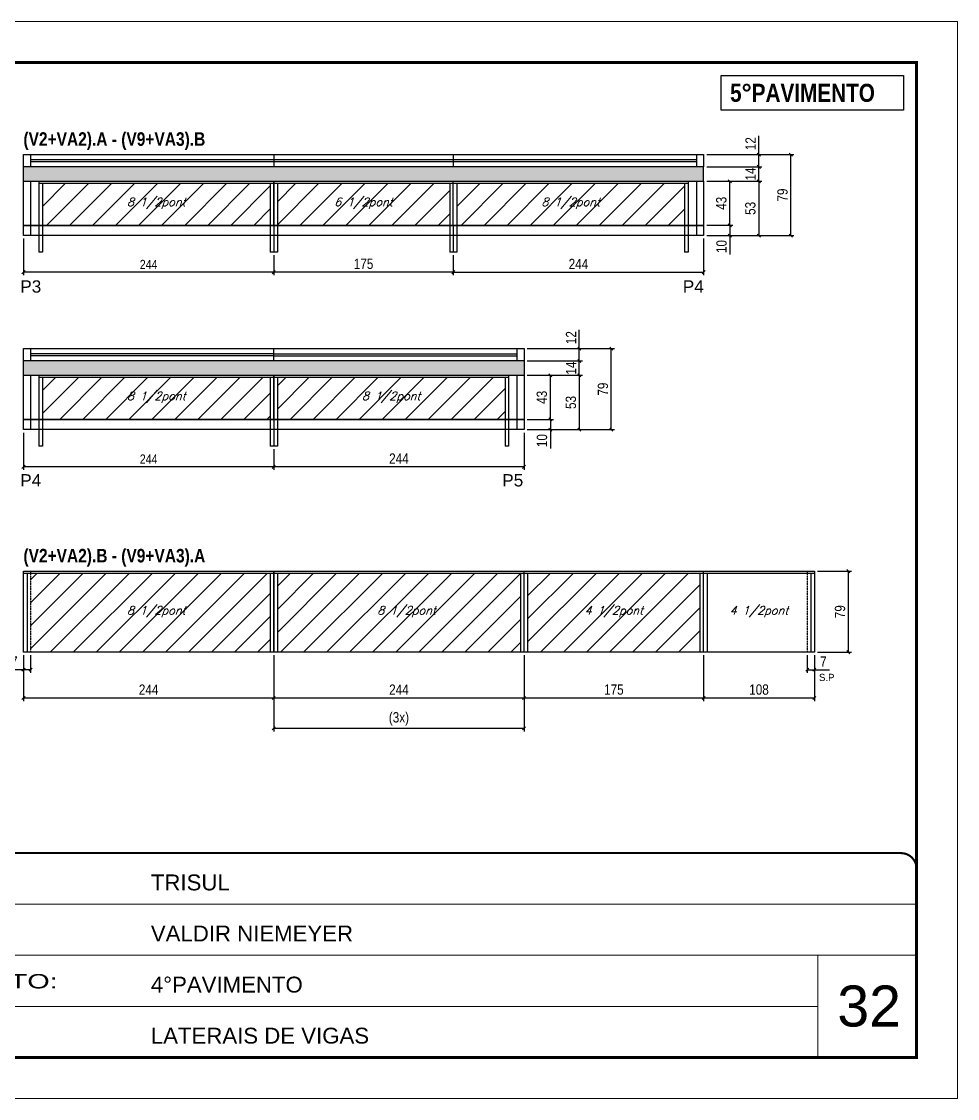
# Model space of a CAD drawing. Extents: x 3330 to 22105, y 1197 to 30204.
# Drawn here: x 18187 to 19100, y 20723 to 21773 of the extents above; entities that cross this region are included whole.
import ezdxf

# ---------------------------------------------------------------- set-up
doc = ezdxf.new("R2010")
doc.units = 0
for name, pattern in [('CONTINUO', [0]), ('DASHED', [0.75, 0.5, -0.25]), ('HIDDEN', [0.375, 0.25, -0.125])]:
    doc.linetypes.add(name, pattern=pattern)
for name, color, linetype in [('5', 5, 'Continuous'), ('COTA', 241, 'Continuous'), ('NOMENCLATURA', 7, 'Continuous'), ('Painéis', 200, 'Continuous'), ('SARR_2.2x7', 40, 'Continuous'), ('SARR_3.5x7', 81, 'Continuous'), ('SARR_EDITAR', 141, 'Continuous'), ('texto', 7, 'Continuous')]:
    doc.layers.add(name, color=color, linetype=linetype)
for name, color, linetype, lineweight in [('CARIMBO', 255, 'Continuous', 9), ('Folhas', 255, 'Continuous', 9), ('Hachura', 251, 'Continuous', 9), ('SARRAFO DE PRESSAO', 251, 'DASHED', 9)]:
    doc.layers.add(name, color=color, linetype=linetype, lineweight=lineweight)
doc.styles.add('ARIAL', font='arial.ttf')
doc.styles.add('COTA TECNICA', font='techl___.ttf', dxfattribs={"height": 10})
doc.styles.add('COTA TECNICA-50', font='techl___.ttf', dxfattribs={"height": 9})
doc.styles.add('Romans', font='romans.shx')
doc.styles.add('ROMAS860', font='ROMAS860.SHX')
doc.styles.get("Standard").update_dxf_attribs({"font": 'arial.ttf'})
doc.styles.add('TECNICA', font='techb___.ttf', dxfattribs={"height": 10})
doc.styles.add('Tecnologia', font='')
doc.styles.get('Tecnologia').set_extended_font_data('Forgotten Futurist')
doc.dimstyles.new('COTA PAINEL-50', dxfattribs={"dimtxt": 9, "dimasz": 3, "dimexe": 3, "dimexo": 3, "dimgap": 3, "dimtad": 1, "dimdec": 1, "dimzin": 12, "dimdsep": 46, "dimtxsty": 'COTA TECNICA-50', "dimblk1": 'OBLIQUE', "dimblk2": 'OBLIQUE', "dimsah": 1, "dimcen": 0.9, "dimclrd": 4, "dimclre": 4, "dimclrt": 240, "dimadec": 1, "dimazin": 3, "dimtfac": 1, "dimtdec": 1, "dimtmove": 0, "dimatfit": 3, "dimfxl": 1, "dimtolj": 1, "dimtzin": 12, "dimarcsym": 0})
doc.dimstyles.new('PAINEL', dxfattribs={"dimtxt": 10, "dimasz": 3, "dimexe": 3, "dimexo": 3, "dimgap": 3, "dimtad": 1, "dimdec": 1, "dimzin": 12, "dimdsep": 46, "dimtxsty": 'COTA TECNICA', "dimblk1": 'OBLIQUE', "dimblk2": 'OBLIQUE', "dimsah": 1, "dimcen": 0.9, "dimclrd": 4, "dimclre": 4, "dimclrt": 240, "dimadec": 1, "dimazin": 3, "dimtfac": 1, "dimtdec": 1, "dimtmove": 0, "dimatfit": 3, "dimfxl": 1, "dimtolj": 1, "dimtzin": 12, "dimarcsym": 0})
pattern_1 = [(45, (-116174.941, -6575.657), (-11.2253202, 11.2253202), [])]
pattern_2 = [(50, (-116174.9415, -6575.6573), (5.46554007, -0.47817257), [0.5715, -6.2865]), (355, (-116174.9415, -6575.657), (-1.05730264, 5.73170536), [0.4572, -5.02921753]), (100.4514447, (-116174.486, -6575.697), (4.40823741, 5.25353256), [0.48570026, -5.34270734]), (46.1842, (-116174.9415, -6574.133), (8.13237123, -1.26126984), [0.85725, -9.42975]), (96.6355576, (-116174.264, -6574.238), (7.122124, 7.42278374), [0.7285507, -8.01406824]), (351.184151, (-116174.9415, -6574.133), (7.122124, 7.42278374), [0.685799, -7.54379196]), (21, (-116174.1795, -6574.5143), (4.54843174, -3.06795595), [0.5715, -6.2865]), (326, (-116174.1795, -6574.514), (1.85406085, 5.52563898), [0.4572, -5.0292]), (71.451445, (-116173.8004, -6574.77), (6.40249258, 2.45768307), [0.48570026, -5.34269813]), (37.5, (-116174.9415, -6575.6573), (0.092658098, 2.536651166), [0, -4.96824, 0, -5.1054, 0, -5.04825]), (7.5, (-116174.9415, -6575.6573), (2.004589875, 3.005417245), [0, -2.91084, 0, -4.85394, 0, -1.92405]), (327.5, (-116176.6407, -6575.6573), (4.067717855, -0.17186232), [0, -1.905, 0, -5.9436, 0, -7.8867]), (317.5, (-116177.4027, -6575.6573), (4.44387544, 0.76279473), [0, -2.4765, 0, -3.94716, 0, -5.6007])]

# ---------------------------------------------------------------- blocks, each defined once
blk = doc.blocks.new('9999999999')
at = {"color": 30, "linetype": 'CONTINUO'}
for p, q in [((98564.6, 34379.6), (99584, 34379.6)), ((98564.6, 34329.8), (99488, 34329.8)), ((99584, 34329.8), (99488, 34329.8)), ((99488, 34329.8), (99488, 34230.2)), ((98564.6, 34280), (99488, 34280))]:
    blk.add_line(p, q, dxfattribs=at)
at = {"color": 30, "linetype": 'CONTINUO', "const_width": 2}
blk.add_lwpolyline([(99584, 34230.2), (99584, 34414.4, 0.414214), (99569, 34429.4), (98229, 34429.4, 0.414214), (98214, 34414.4), (98214, 34245.2, 0.414214), (98229, 34230.2), (99584, 34230.2)], format="xyb", dxfattribs=at)
at = {"layer": 'Folhas'}
blk.add_lwpolyline([(98139, 34190.2), (99624, 34190.2), (99624, 35240.2), (98139, 35240.2)], close=True, dxfattribs=at)
at = {"layer": 'Folhas', "color": 30, "const_width": 3}
blk.add_lwpolyline([(98214, 34230.2), (99584, 34230.2), (99584, 35200.2), (98214, 35200.2)], close=True, dxfattribs=at)
at = {"color": 7, "linetype": 'Continuous', "ltscale": 5, "style": 'ARIAL'}
for s, height, p in [('TRISUL', 15.48, (98837.7, 34393.1)), ('VALDIR NIEMEYER', 15.483, (98837.7, 34343.3)), ('4°PAVIMENTO', 15.483, (98837.7, 34293.5)), ('LATERAIS DE VIGAS', 15.483, (98837.7, 34243.7))]:
    blk.add_text(s, height=height, dxfattribs=at).set_placement(p)
at = {"layer": 'Folhas', "color": 7, "style": 'Tecnologia', "width": 1.5}
blk.add_text('PAVIMENTO:', height=14, dxfattribs=at).set_placement((98573.7, 34297.5))
blk = doc.blocks.new('_Oblique')
at = {"color": 0, "linetype": 'ByBlock', "lineweight": -2}
blk.add_line((-0.5, -0.5), (0.5, 0.5), dxfattribs=at)
blk = doc.blocks.new('*D727')
at = {"layer": 'COTA', "color": 4, "linetype": 'ByBlock', "lineweight": -2, "transparency": 16777216}
for p, q in [((18189.1, 21561.4), (18189.1, 21525.7)), ((18433.1, 21545.4), (18433.1, 21525.7)), ((18433.1, 21528.7), (18189.1, 21528.7))]:
    blk.add_line(p, q, dxfattribs=at)
at = {"layer": 'Defpoints', "color": 0, "linetype": 'ByBlock', "transparency": 16777216}
for p in [(18189.1, 21564.4), (18433.1, 21548.4), (18189.1, 21528.7)]:
    blk.add_point(p, dxfattribs=at)
at = {"layer": 'COTA', "color": 4, "linetype": 'ByBlock', "lineweight": -2, "transparency": 16777216, "xscale": 3, "yscale": 3, "zscale": 3, "rotation": 180}
blk.add_blockref('_Oblique', (18189.1, 21528.7), dxfattribs=at)
at = {"layer": 'COTA', "color": 4, "linetype": 'ByBlock', "lineweight": -2, "transparency": 16777216, "xscale": 3, "yscale": 3, "zscale": 3}
blk.add_blockref('_Oblique', (18433.1, 21528.7), dxfattribs=at)
at = {"layer": 'COTA', "color": 240, "linetype": 'ByBlock', "transparency": 16777216, "insert": (18311.1, 21536.2), "char_height": 9, "attachment_point": 5, "style": 'COTA TECNICA-50'}
blk.add_mtext('\\A1;244', dxfattribs=at)
blk = doc.blocks.new('*D728')
at = {"layer": 'COTA', "color": 4, "linetype": 'ByBlock', "lineweight": -2, "transparency": 16777216}
for p, q in [((18433.1, 21545.4), (18433.1, 21525.7)), ((18608.1, 21545.4), (18608.1, 21525.7)), ((18608.1, 21528.7), (18433.1, 21528.7))]:
    blk.add_line(p, q, dxfattribs=at)
at = {"layer": 'Defpoints', "color": 0, "linetype": 'ByBlock', "transparency": 16777216}
for p in [(18433.1, 21548.4), (18608.1, 21548.4), (18433.1, 21528.7)]:
    blk.add_point(p, dxfattribs=at)
at = {"layer": 'COTA', "color": 4, "linetype": 'ByBlock', "lineweight": -2, "transparency": 16777216, "xscale": 3, "yscale": 3, "zscale": 3, "rotation": 180}
blk.add_blockref('_Oblique', (18433.1, 21528.7), dxfattribs=at)
at = {"layer": 'COTA', "color": 4, "linetype": 'ByBlock', "lineweight": -2, "transparency": 16777216, "xscale": 3, "yscale": 3, "zscale": 3}
blk.add_blockref('_Oblique', (18608.1, 21528.7), dxfattribs=at)
at = {"layer": 'COTA', "color": 240, "linetype": 'ByBlock', "transparency": 16777216, "insert": (18520.6, 21536.8), "char_height": 10, "attachment_point": 5, "style": 'COTA TECNICA'}
blk.add_mtext('\\A1;175', dxfattribs=at)
blk = doc.blocks.new('*D271')
at = {"layer": 'COTA', "color": 4, "linetype": 'ByBlock', "lineweight": -2, "transparency": 16777216}
for p, q in [((18852.1, 21561.4), (18852.1, 21525.7)), ((18608.1, 21545.4), (18608.1, 21525.7)), ((18608.1, 21528.7), (18852.1, 21528.7))]:
    blk.add_line(p, q, dxfattribs=at)
at = {"layer": 'Defpoints', "color": 0, "linetype": 'ByBlock', "transparency": 16777216}
for p in [(18852.1, 21564.4), (18608.1, 21548.4), (18852.1, 21528.7)]:
    blk.add_point(p, dxfattribs=at)
at = {"layer": 'COTA', "color": 4, "linetype": 'ByBlock', "lineweight": -2, "transparency": 16777216, "xscale": 3, "yscale": 3, "zscale": 3, "rotation": 180}
blk.add_blockref('_Oblique', (18608.1, 21528.7), dxfattribs=at)
at = {"layer": 'COTA', "color": 4, "linetype": 'ByBlock', "lineweight": -2, "transparency": 16777216, "xscale": 3, "yscale": 3, "zscale": 3}
blk.add_blockref('_Oblique', (18852.1, 21528.7), dxfattribs=at)
at = {"layer": 'COTA', "color": 240, "linetype": 'ByBlock', "transparency": 16777216, "insert": (18730.1, 21536.7), "char_height": 10, "attachment_point": 5, "style": 'COTA TECNICA'}
blk.add_mtext('\\A1;244', dxfattribs=at)
blk = doc.blocks.new('*D272')
at = {"layer": 'COTA', "color": 4, "linetype": 'ByBlock', "lineweight": -2, "transparency": 16777216}
for p, q in [((18855.1, 21617.4), (18908.9, 21617.4)), ((18905.9, 21617.4), (18905.9, 21564.4)), ((18855.1, 21564.4), (18908.9, 21564.4))]:
    blk.add_line(p, q, dxfattribs=at)
at = {"layer": 'Defpoints', "color": 0, "linetype": 'ByBlock', "transparency": 16777216}
for p in [(18852.1, 21617.4), (18852.1, 21564.4), (18905.9, 21564.4)]:
    blk.add_point(p, dxfattribs=at)
at = {"layer": 'COTA', "color": 4, "linetype": 'ByBlock', "lineweight": -2, "transparency": 16777216, "xscale": 3, "yscale": 3, "zscale": 3}
for p, rotation in [((18905.9, 21617.4), 90), ((18905.9, 21564.4), 270)]:
    blk.add_blockref('_Oblique', p, dxfattribs=dict(at, rotation=rotation))
at = {"layer": 'COTA', "color": 240, "linetype": 'ByBlock', "transparency": 16777216, "insert": (18897.7, 21590.9), "char_height": 10, "attachment_point": 5, "rotation": 90, "style": 'COTA TECNICA'}
blk.add_mtext('\\A1;53', dxfattribs=at)
blk = doc.blocks.new('*D273')
at = {"layer": 'COTA', "color": 4, "linetype": 'ByBlock', "lineweight": -2, "transparency": 16777216}
for p, q in [((18189.1, 21372.2), (18189.1, 21335.9)), ((18433.1, 21356.2), (18433.1, 21335.9)), ((18433.1, 21338.9), (18189.1, 21338.9))]:
    blk.add_line(p, q, dxfattribs=at)
at = {"layer": 'Defpoints', "color": 0, "linetype": 'ByBlock', "transparency": 16777216}
for p in [(18189.1, 21375.2), (18433.1, 21359.2), (18189.1, 21338.9)]:
    blk.add_point(p, dxfattribs=at)
at = {"layer": 'COTA', "color": 4, "linetype": 'ByBlock', "lineweight": -2, "transparency": 16777216, "xscale": 3, "yscale": 3, "zscale": 3, "rotation": 180}
blk.add_blockref('_Oblique', (18189.1, 21338.9), dxfattribs=at)
at = {"layer": 'COTA', "color": 4, "linetype": 'ByBlock', "lineweight": -2, "transparency": 16777216, "xscale": 3, "yscale": 3, "zscale": 3}
blk.add_blockref('_Oblique', (18433.1, 21338.9), dxfattribs=at)
at = {"layer": 'COTA', "color": 240, "linetype": 'ByBlock', "transparency": 16777216, "insert": (18311.1, 21346.5), "char_height": 9, "attachment_point": 5, "style": 'COTA TECNICA-50'}
blk.add_mtext('\\A1;244', dxfattribs=at)
blk = doc.blocks.new('*D274')
at = {"layer": 'COTA', "color": 4, "linetype": 'ByBlock', "lineweight": -2, "transparency": 16777216}
for p, q in [((18677.1, 21372.2), (18677.1, 21335.9)), ((18433.1, 21356.2), (18433.1, 21335.9)), ((18677.1, 21338.9), (18433.1, 21338.9))]:
    blk.add_line(p, q, dxfattribs=at)
at = {"layer": 'Defpoints', "color": 0, "linetype": 'ByBlock', "transparency": 16777216}
for p in [(18677.1, 21375.2), (18433.1, 21359.2), (18433.1, 21338.9)]:
    blk.add_point(p, dxfattribs=at)
at = {"layer": 'COTA', "color": 4, "linetype": 'ByBlock', "lineweight": -2, "transparency": 16777216, "xscale": 3, "yscale": 3, "zscale": 3, "rotation": 180}
blk.add_blockref('_Oblique', (18433.1, 21338.9), dxfattribs=at)
at = {"layer": 'COTA', "color": 4, "linetype": 'ByBlock', "lineweight": -2, "transparency": 16777216, "xscale": 3, "yscale": 3, "zscale": 3}
blk.add_blockref('_Oblique', (18677.1, 21338.9), dxfattribs=at)
at = {"layer": 'COTA', "color": 240, "linetype": 'ByBlock', "transparency": 16777216, "insert": (18555.1, 21347), "char_height": 10, "attachment_point": 5, "style": 'COTA TECNICA'}
blk.add_mtext('\\A1;244', dxfattribs=at)
blk = doc.blocks.new('*D275')
at = {"layer": 'COTA', "color": 4, "linetype": 'ByBlock', "lineweight": -2, "transparency": 16777216}
for p, q in [((18855.1, 21617.4), (18880.7, 21617.4)), ((18877.7, 21574.4), (18877.7, 21617.4)), ((18855.1, 21574.4), (18880.7, 21574.4))]:
    blk.add_line(p, q, dxfattribs=at)
at = {"layer": 'Defpoints', "color": 0, "linetype": 'ByBlock', "transparency": 16777216}
for p in [(18852.1, 21617.4), (18877.7, 21617.4), (18852.1, 21574.4)]:
    blk.add_point(p, dxfattribs=at)
at = {"layer": 'COTA', "color": 4, "linetype": 'ByBlock', "lineweight": -2, "transparency": 16777216, "xscale": 3, "yscale": 3, "zscale": 3}
for p, rotation in [((18877.7, 21617.4), 90), ((18877.7, 21574.4), 270)]:
    blk.add_blockref('_Oblique', p, dxfattribs=dict(at, rotation=rotation))
at = {"layer": 'COTA', "color": 240, "linetype": 'ByBlock', "transparency": 16777216, "insert": (18869.4, 21595.9), "char_height": 10, "attachment_point": 5, "rotation": 90, "style": 'COTA TECNICA'}
blk.add_mtext('\\A1;43', dxfattribs=at)
blk = doc.blocks.new('*D276')
at = {"layer": 'COTA', "color": 4, "linetype": 'ByBlock', "lineweight": -2, "transparency": 16777216}
for p, q in [((18855.1, 21574.4), (18880.7, 21574.4)), ((18877.7, 21574.4), (18877.7, 21564.4)), ((18855.1, 21564.4), (18880.7, 21564.4)), ((18877.7, 21564.4), (18877.7, 21546))]:
    blk.add_line(p, q, dxfattribs=at)
at = {"layer": 'Defpoints', "color": 0, "linetype": 'ByBlock', "transparency": 16777216}
for p in [(18852.1, 21574.4), (18852.1, 21564.4), (18877.7, 21564.4)]:
    blk.add_point(p, dxfattribs=at)
at = {"layer": 'COTA', "color": 4, "linetype": 'ByBlock', "lineweight": -2, "transparency": 16777216, "xscale": 3, "yscale": 3, "zscale": 3}
for p, rotation in [((18877.7, 21574.4), 90), ((18877.7, 21564.4), 270)]:
    blk.add_blockref('_Oblique', p, dxfattribs=dict(at, rotation=rotation))
at = {"layer": 'COTA', "color": 240, "linetype": 'ByBlock', "transparency": 16777216, "insert": (18869.6, 21553.7), "char_height": 10, "attachment_point": 5, "rotation": 90, "style": 'COTA TECNICA'}
blk.add_mtext('\\A1;10', dxfattribs=at)
blk = doc.blocks.new('*D279')
at = {"layer": 'COTA', "color": 4, "linetype": 'ByBlock', "lineweight": -2, "transparency": 16777216}
for p, q in [((18855.1, 21631.4), (18908.9, 21631.4)), ((18905.9, 21617.4), (18905.9, 21631.4)), ((18855.1, 21617.4), (18908.9, 21617.4))]:
    blk.add_line(p, q, dxfattribs=at)
at = {"layer": 'Defpoints', "color": 0, "linetype": 'ByBlock', "transparency": 16777216}
for p in [(18852.1, 21631.4), (18905.9, 21631.4), (18852.1, 21617.4)]:
    blk.add_point(p, dxfattribs=at)
at = {"layer": 'COTA', "color": 4, "linetype": 'ByBlock', "lineweight": -2, "transparency": 16777216, "xscale": 3, "yscale": 3, "zscale": 3}
for p, rotation in [((18905.9, 21631.4), 90), ((18905.9, 21617.4), 270)]:
    blk.add_blockref('_Oblique', p, dxfattribs=dict(at, rotation=rotation))
at = {"layer": 'COTA', "color": 240, "linetype": 'ByBlock', "transparency": 16777216, "insert": (18897.9, 21624.4), "char_height": 10, "attachment_point": 5, "rotation": 90, "style": 'COTA TECNICA'}
blk.add_mtext('\\A1;14', dxfattribs=at)
blk = doc.blocks.new('*D280')
at = {"layer": 'COTA', "color": 4, "linetype": 'ByBlock', "lineweight": -2, "transparency": 16777216}
for p, q in [((18905.9, 21643.4), (18905.9, 21661.7)), ((18855.1, 21643.4), (18908.9, 21643.4)), ((18905.9, 21631.4), (18905.9, 21643.4)), ((18855.1, 21631.4), (18908.9, 21631.4))]:
    blk.add_line(p, q, dxfattribs=at)
at = {"layer": 'Defpoints', "color": 0, "linetype": 'ByBlock', "transparency": 16777216}
for p in [(18852.1, 21643.4), (18905.9, 21643.4), (18852.1, 21631.4)]:
    blk.add_point(p, dxfattribs=at)
at = {"layer": 'COTA', "color": 4, "linetype": 'ByBlock', "lineweight": -2, "transparency": 16777216, "xscale": 3, "yscale": 3, "zscale": 3}
for p, rotation in [((18905.9, 21643.4), 90), ((18905.9, 21631.4), 270)]:
    blk.add_blockref('_Oblique', p, dxfattribs=dict(at, rotation=rotation))
at = {"layer": 'COTA', "color": 240, "linetype": 'ByBlock', "transparency": 16777216, "insert": (18897.9, 21654), "char_height": 10, "attachment_point": 5, "rotation": 90, "style": 'COTA TECNICA'}
blk.add_mtext('\\A1;12', dxfattribs=at)
blk = doc.blocks.new('*D281')
at = {"layer": 'COTA', "color": 4, "linetype": 'ByBlock', "lineweight": -2, "transparency": 16777216}
for p, q in [((18855.1, 21643.4), (18940.1, 21643.4)), ((18937.1, 21564.4), (18937.1, 21643.4)), ((18855.1, 21564.4), (18940.1, 21564.4))]:
    blk.add_line(p, q, dxfattribs=at)
at = {"layer": 'Defpoints', "color": 0, "linetype": 'ByBlock', "transparency": 16777216}
for p in [(18852.1, 21643.4), (18937.1, 21643.4), (18852.1, 21564.4)]:
    blk.add_point(p, dxfattribs=at)
at = {"layer": 'COTA', "color": 4, "linetype": 'ByBlock', "lineweight": -2, "transparency": 16777216, "xscale": 3, "yscale": 3, "zscale": 3}
for p, rotation in [((18937.1, 21643.4), 90), ((18937.1, 21564.4), 270)]:
    blk.add_blockref('_Oblique', p, dxfattribs=dict(at, rotation=rotation))
at = {"layer": 'COTA', "color": 240, "linetype": 'ByBlock', "transparency": 16777216, "insert": (18929, 21603.9), "char_height": 10, "attachment_point": 5, "rotation": 90, "style": 'COTA TECNICA'}
blk.add_mtext('\\A1;79', dxfattribs=at)
blk = doc.blocks.new('*D309')
at = {"layer": 'COTA', "color": 4, "linetype": 'ByBlock', "lineweight": -2, "transparency": 16777216}
for p, q in [((18680.1, 21428.2), (18733.9, 21428.2)), ((18730.9, 21428.2), (18730.9, 21375.2)), ((18680.1, 21375.2), (18733.9, 21375.2))]:
    blk.add_line(p, q, dxfattribs=at)
at = {"layer": 'Defpoints', "color": 0, "linetype": 'ByBlock', "transparency": 16777216}
for p in [(18677.1, 21428.2), (18677.1, 21375.2), (18730.9, 21375.2)]:
    blk.add_point(p, dxfattribs=at)
at = {"layer": 'COTA', "color": 4, "linetype": 'ByBlock', "lineweight": -2, "transparency": 16777216, "xscale": 3, "yscale": 3, "zscale": 3}
for p, rotation in [((18730.9, 21428.2), 90), ((18730.9, 21375.2), 270)]:
    blk.add_blockref('_Oblique', p, dxfattribs=dict(at, rotation=rotation))
at = {"layer": 'COTA', "color": 240, "linetype": 'ByBlock', "transparency": 16777216, "insert": (18722.7, 21401.7), "char_height": 10, "attachment_point": 5, "rotation": 90, "style": 'COTA TECNICA'}
blk.add_mtext('\\A1;53', dxfattribs=at)
blk = doc.blocks.new('*D310')
at = {"layer": 'COTA', "color": 4, "linetype": 'ByBlock', "lineweight": -2, "transparency": 16777216}
for p, q in [((18680.1, 21428.2), (18705.7, 21428.2)), ((18702.7, 21385.2), (18702.7, 21428.2)), ((18680.1, 21385.2), (18705.7, 21385.2))]:
    blk.add_line(p, q, dxfattribs=at)
at = {"layer": 'Defpoints', "color": 0, "linetype": 'ByBlock', "transparency": 16777216}
for p in [(18677.1, 21428.2), (18702.7, 21428.2), (18677.1, 21385.2)]:
    blk.add_point(p, dxfattribs=at)
at = {"layer": 'COTA', "color": 4, "linetype": 'ByBlock', "lineweight": -2, "transparency": 16777216, "xscale": 3, "yscale": 3, "zscale": 3}
for p, rotation in [((18702.7, 21428.2), 90), ((18702.7, 21385.2), 270)]:
    blk.add_blockref('_Oblique', p, dxfattribs=dict(at, rotation=rotation))
at = {"layer": 'COTA', "color": 240, "linetype": 'ByBlock', "transparency": 16777216, "insert": (18694.4, 21406.7), "char_height": 10, "attachment_point": 5, "rotation": 90, "style": 'COTA TECNICA'}
blk.add_mtext('\\A1;43', dxfattribs=at)
blk = doc.blocks.new('*D311')
at = {"layer": 'COTA', "color": 4, "linetype": 'ByBlock', "lineweight": -2, "transparency": 16777216}
for p, q in [((18680.1, 21385.2), (18705.7, 21385.2)), ((18702.7, 21385.2), (18702.7, 21375.2)), ((18680.1, 21375.2), (18705.7, 21375.2)), ((18702.7, 21375.2), (18702.7, 21356.8))]:
    blk.add_line(p, q, dxfattribs=at)
at = {"layer": 'Defpoints', "color": 0, "linetype": 'ByBlock', "transparency": 16777216}
for p in [(18677.1, 21385.2), (18677.1, 21375.2), (18702.7, 21375.2)]:
    blk.add_point(p, dxfattribs=at)
at = {"layer": 'COTA', "color": 4, "linetype": 'ByBlock', "lineweight": -2, "transparency": 16777216, "xscale": 3, "yscale": 3, "zscale": 3}
for p, rotation in [((18702.7, 21385.2), 90), ((18702.7, 21375.2), 270)]:
    blk.add_blockref('_Oblique', p, dxfattribs=dict(at, rotation=rotation))
at = {"layer": 'COTA', "color": 240, "linetype": 'ByBlock', "transparency": 16777216, "insert": (18694.6, 21364.5), "char_height": 10, "attachment_point": 5, "rotation": 90, "style": 'COTA TECNICA'}
blk.add_mtext('\\A1;10', dxfattribs=at)
blk = doc.blocks.new('*D312')
at = {"layer": 'COTA', "color": 4, "linetype": 'ByBlock', "lineweight": -2, "transparency": 16777216}
for p, q in [((18680.1, 21442.2), (18733.9, 21442.2)), ((18730.9, 21428.2), (18730.9, 21442.2)), ((18680.1, 21428.2), (18733.9, 21428.2))]:
    blk.add_line(p, q, dxfattribs=at)
at = {"layer": 'Defpoints', "color": 0, "linetype": 'ByBlock', "transparency": 16777216}
for p in [(18677.1, 21442.2), (18730.9, 21442.2), (18677.1, 21428.2)]:
    blk.add_point(p, dxfattribs=at)
at = {"layer": 'COTA', "color": 4, "linetype": 'ByBlock', "lineweight": -2, "transparency": 16777216, "xscale": 3, "yscale": 3, "zscale": 3}
for p, rotation in [((18730.9, 21442.2), 90), ((18730.9, 21428.2), 270)]:
    blk.add_blockref('_Oblique', p, dxfattribs=dict(at, rotation=rotation))
at = {"layer": 'COTA', "color": 240, "linetype": 'ByBlock', "transparency": 16777216, "insert": (18722.9, 21435.2), "char_height": 10, "attachment_point": 5, "rotation": 90, "style": 'COTA TECNICA'}
blk.add_mtext('\\A1;14', dxfattribs=at)
blk = doc.blocks.new('*D313')
at = {"layer": 'COTA', "color": 4, "linetype": 'ByBlock', "lineweight": -2, "transparency": 16777216}
for p, q in [((18730.9, 21454.2), (18730.9, 21472.5)), ((18680.1, 21454.2), (18733.9, 21454.2)), ((18730.9, 21442.2), (18730.9, 21454.2)), ((18680.1, 21442.2), (18733.9, 21442.2))]:
    blk.add_line(p, q, dxfattribs=at)
at = {"layer": 'Defpoints', "color": 0, "linetype": 'ByBlock', "transparency": 16777216}
for p in [(18677.1, 21454.2), (18730.9, 21454.2), (18677.1, 21442.2)]:
    blk.add_point(p, dxfattribs=at)
at = {"layer": 'COTA', "color": 4, "linetype": 'ByBlock', "lineweight": -2, "transparency": 16777216, "xscale": 3, "yscale": 3, "zscale": 3}
for p, rotation in [((18730.9, 21454.2), 90), ((18730.9, 21442.2), 270)]:
    blk.add_blockref('_Oblique', p, dxfattribs=dict(at, rotation=rotation))
at = {"layer": 'COTA', "color": 240, "linetype": 'ByBlock', "transparency": 16777216, "insert": (18722.9, 21464.9), "char_height": 10, "attachment_point": 5, "rotation": 90, "style": 'COTA TECNICA'}
blk.add_mtext('\\A1;12', dxfattribs=at)
blk = doc.blocks.new('*D314')
at = {"layer": 'COTA', "color": 4, "linetype": 'ByBlock', "lineweight": -2, "transparency": 16777216}
for p, q in [((18680.1, 21454.2), (18765.1, 21454.2)), ((18762.1, 21375.2), (18762.1, 21454.2)), ((18680.1, 21375.2), (18765.1, 21375.2))]:
    blk.add_line(p, q, dxfattribs=at)
at = {"layer": 'Defpoints', "color": 0, "linetype": 'ByBlock', "transparency": 16777216}
for p in [(18677.1, 21454.2), (18762.1, 21454.2), (18677.1, 21375.2)]:
    blk.add_point(p, dxfattribs=at)
at = {"layer": 'COTA', "color": 4, "linetype": 'ByBlock', "lineweight": -2, "transparency": 16777216, "xscale": 3, "yscale": 3, "zscale": 3}
for p, rotation in [((18762.1, 21454.2), 90), ((18762.1, 21375.2), 270)]:
    blk.add_blockref('_Oblique', p, dxfattribs=dict(at, rotation=rotation))
at = {"layer": 'COTA', "color": 240, "linetype": 'ByBlock', "transparency": 16777216, "insert": (18754, 21414.7), "char_height": 10, "attachment_point": 5, "rotation": 90, "style": 'COTA TECNICA'}
blk.add_mtext('\\A1;79', dxfattribs=at)
blk = doc.blocks.new('*D254')
at = {"layer": 'COTA', "color": 4, "linetype": 'ByBlock', "lineweight": -2, "transparency": 16777216}
for p, q in [((18963.1, 21237.2), (18996.2, 21237.2)), ((18993.2, 21158.2), (18993.2, 21237.2)), ((18963.1, 21158.2), (18996.2, 21158.2))]:
    blk.add_line(p, q, dxfattribs=at)
at = {"layer": 'Defpoints', "color": 0, "linetype": 'ByBlock', "transparency": 16777216}
for p in [(18960.1, 21237.2), (18993.2, 21237.2), (18960.1, 21158.2)]:
    blk.add_point(p, dxfattribs=at)
at = {"layer": 'COTA', "color": 4, "linetype": 'ByBlock', "lineweight": -2, "transparency": 16777216, "xscale": 3, "yscale": 3, "zscale": 3}
for p, rotation in [((18993.2, 21237.2), 90), ((18993.2, 21158.2), 270)]:
    blk.add_blockref('_Oblique', p, dxfattribs=dict(at, rotation=rotation))
at = {"layer": 'COTA', "color": 240, "linetype": 'ByBlock', "transparency": 16777216, "insert": (18985.1, 21197.7), "char_height": 10, "attachment_point": 5, "rotation": 90, "style": 'COTA TECNICA'}
blk.add_mtext('\\A1;79', dxfattribs=at)
blk = doc.blocks.new('*D255')
at = {"layer": 'COTA', "color": 4, "linetype": 'ByBlock', "lineweight": -2, "transparency": 16777216}
for p, q in [((18189.1, 21155.2), (18189.1, 21110.6)), ((18433.1, 21155.2), (18433.1, 21110.6)), ((18189.1, 21113.6), (18433.1, 21113.6))]:
    blk.add_line(p, q, dxfattribs=at)
at = {"layer": 'Defpoints', "color": 0, "linetype": 'ByBlock', "transparency": 16777216}
for p in [(18189.1, 21158.2), (18433.1, 21158.2), (18433.1, 21113.6)]:
    blk.add_point(p, dxfattribs=at)
at = {"layer": 'COTA', "color": 4, "linetype": 'ByBlock', "lineweight": -2, "transparency": 16777216, "xscale": 3, "yscale": 3, "zscale": 3, "rotation": 180}
blk.add_blockref('_Oblique', (18189.1, 21113.6), dxfattribs=at)
at = {"layer": 'COTA', "color": 4, "linetype": 'ByBlock', "lineweight": -2, "transparency": 16777216, "xscale": 3, "yscale": 3, "zscale": 3}
blk.add_blockref('_Oblique', (18433.1, 21113.6), dxfattribs=at)
at = {"layer": 'COTA', "color": 240, "linetype": 'ByBlock', "transparency": 16777216, "insert": (18311.1, 21121.7), "char_height": 10, "attachment_point": 5, "style": 'COTA TECNICA'}
blk.add_mtext('\\A1;244', dxfattribs=at)
blk = doc.blocks.new('*D256')
at = {"layer": 'COTA', "color": 4, "linetype": 'ByBlock', "lineweight": -2, "transparency": 16777216}
for p, q in [((18433.1, 21155.2), (18433.1, 21110.6)), ((18677.1, 21155.2), (18677.1, 21110.6)), ((18433.1, 21113.6), (18677.1, 21113.6))]:
    blk.add_line(p, q, dxfattribs=at)
at = {"layer": 'Defpoints', "color": 0, "linetype": 'ByBlock', "transparency": 16777216}
for p in [(18433.1, 21158.2), (18677.1, 21158.2), (18677.1, 21113.6)]:
    blk.add_point(p, dxfattribs=at)
at = {"layer": 'COTA', "color": 4, "linetype": 'ByBlock', "lineweight": -2, "transparency": 16777216, "xscale": 3, "yscale": 3, "zscale": 3, "rotation": 180}
blk.add_blockref('_Oblique', (18433.1, 21113.6), dxfattribs=at)
at = {"layer": 'COTA', "color": 4, "linetype": 'ByBlock', "lineweight": -2, "transparency": 16777216, "xscale": 3, "yscale": 3, "zscale": 3}
blk.add_blockref('_Oblique', (18677.1, 21113.6), dxfattribs=at)
at = {"layer": 'COTA', "color": 240, "linetype": 'ByBlock', "transparency": 16777216, "insert": (18555.1, 21121.7), "char_height": 10, "attachment_point": 5, "style": 'COTA TECNICA'}
blk.add_mtext('\\A1;244', dxfattribs=at)
blk = doc.blocks.new('*D257')
at = {"layer": 'COTA', "color": 4, "linetype": 'ByBlock', "lineweight": -2, "transparency": 16777216}
for p, q in [((18677.1, 21155.2), (18677.1, 21110.6)), ((18852.1, 21155.2), (18852.1, 21110.6)), ((18677.1, 21113.6), (18852.1, 21113.6))]:
    blk.add_line(p, q, dxfattribs=at)
at = {"layer": 'Defpoints', "color": 0, "linetype": 'ByBlock', "transparency": 16777216}
for p in [(18677.1, 21158.2), (18852.1, 21158.2), (18852.1, 21113.6)]:
    blk.add_point(p, dxfattribs=at)
at = {"layer": 'COTA', "color": 4, "linetype": 'ByBlock', "lineweight": -2, "transparency": 16777216, "xscale": 3, "yscale": 3, "zscale": 3, "rotation": 180}
blk.add_blockref('_Oblique', (18677.1, 21113.6), dxfattribs=at)
at = {"layer": 'COTA', "color": 4, "linetype": 'ByBlock', "lineweight": -2, "transparency": 16777216, "xscale": 3, "yscale": 3, "zscale": 3}
blk.add_blockref('_Oblique', (18852.1, 21113.6), dxfattribs=at)
at = {"layer": 'COTA', "color": 240, "linetype": 'ByBlock', "transparency": 16777216, "insert": (18764.6, 21121.7), "char_height": 10, "attachment_point": 5, "style": 'COTA TECNICA'}
blk.add_mtext('\\A1;175', dxfattribs=at)
blk = doc.blocks.new('*D258')
at = {"layer": 'COTA', "color": 4, "linetype": 'ByBlock', "lineweight": -2, "transparency": 16777216}
for p, q in [((18189.1, 21155.2), (18189.1, 21138.1)), ((18196.1, 21155.2), (18196.1, 21138.1)), ((18189.1, 21141.1), (18174.3, 21141.1)), ((18196.1, 21141.1), (18189.1, 21141.1))]:
    blk.add_line(p, q, dxfattribs=at)
at = {"layer": 'Defpoints', "color": 0, "linetype": 'ByBlock', "transparency": 16777216}
for p in [(18189.1, 21158.2), (18196.1, 21158.2), (18189.1, 21141.1)]:
    blk.add_point(p, dxfattribs=at)
at = {"layer": 'COTA', "color": 4, "linetype": 'ByBlock', "lineweight": -2, "transparency": 16777216, "xscale": 3, "yscale": 3, "zscale": 3, "rotation": 180}
blk.add_blockref('_Oblique', (18189.1, 21141.1), dxfattribs=at)
at = {"layer": 'COTA', "color": 4, "linetype": 'ByBlock', "lineweight": -2, "transparency": 16777216, "xscale": 3, "yscale": 3, "zscale": 3}
blk.add_blockref('_Oblique', (18196.1, 21141.1), dxfattribs=at)
at = {"layer": 'COTA', "color": 240, "linetype": 'ByBlock', "transparency": 16777216, "insert": (18180.2, 21149.1), "char_height": 10, "attachment_point": 5, "style": 'COTA TECNICA'}
blk.add_mtext('\\A1;7', dxfattribs=at)
blk = doc.blocks.new('*D259')
at = {"layer": 'COTA', "color": 4, "linetype": 'ByBlock', "lineweight": -2, "transparency": 16777216}
for p, q in [((18433.1, 21155.2), (18433.1, 21081)), ((18677.1, 21155.2), (18677.1, 21081)), ((18433.1, 21084), (18677.1, 21084))]:
    blk.add_line(p, q, dxfattribs=at)
at = {"layer": 'Defpoints', "color": 0, "linetype": 'ByBlock', "transparency": 16777216}
for p in [(18433.1, 21158.2), (18677.1, 21158.2), (18677.1, 21084)]:
    blk.add_point(p, dxfattribs=at)
at = {"layer": 'COTA', "color": 4, "linetype": 'ByBlock', "lineweight": -2, "transparency": 16777216, "xscale": 3, "yscale": 3, "zscale": 3, "rotation": 180}
blk.add_blockref('_Oblique', (18433.1, 21084), dxfattribs=at)
at = {"layer": 'COTA', "color": 4, "linetype": 'ByBlock', "lineweight": -2, "transparency": 16777216, "xscale": 3, "yscale": 3, "zscale": 3}
blk.add_blockref('_Oblique', (18677.1, 21084), dxfattribs=at)
at = {"layer": 'COTA', "color": 240, "linetype": 'ByBlock', "transparency": 16777216, "insert": (18555.1, 21093.2), "char_height": 10, "attachment_point": 5, "style": 'COTA TECNICA'}
blk.add_mtext('\\A1;(3x)', dxfattribs=at)
blk = doc.blocks.new('*D260')
at = {"layer": 'COTA', "color": 4, "linetype": 'ByBlock', "lineweight": -2, "transparency": 16777216}
for p, q in [((18953.1, 21155.2), (18953.1, 21138.1)), ((18960.1, 21155.2), (18960.1, 21138.1)), ((18953.1, 21141.1), (18960.1, 21141.1)), ((18960.1, 21141.1), (18974.8, 21141.1))]:
    blk.add_line(p, q, dxfattribs=at)
at = {"layer": 'Defpoints', "color": 0, "linetype": 'ByBlock', "transparency": 16777216}
for p in [(18953.1, 21158.2), (18960.1, 21158.2), (18960.1, 21141.1)]:
    blk.add_point(p, dxfattribs=at)
at = {"layer": 'COTA', "color": 4, "linetype": 'ByBlock', "lineweight": -2, "transparency": 16777216, "xscale": 3, "yscale": 3, "zscale": 3, "rotation": 180}
blk.add_blockref('_Oblique', (18953.1, 21141.1), dxfattribs=at)
at = {"layer": 'COTA', "color": 4, "linetype": 'ByBlock', "lineweight": -2, "transparency": 16777216, "xscale": 3, "yscale": 3, "zscale": 3}
blk.add_blockref('_Oblique', (18960.1, 21141.1), dxfattribs=at)
at = {"layer": 'COTA', "color": 240, "linetype": 'ByBlock', "transparency": 16777216, "insert": (18968.9, 21149.1), "char_height": 10, "attachment_point": 5, "style": 'COTA TECNICA'}
blk.add_mtext('\\A1;7', dxfattribs=at)
blk = doc.blocks.new('*D263')
at = {"layer": 'COTA', "color": 4, "linetype": 'ByBlock', "lineweight": -2, "transparency": 16777216}
for p, q in [((18852.1, 21155.2), (18852.1, 21110.6)), ((18960.1, 21155.2), (18960.1, 21110.6)), ((18852.1, 21113.6), (18960.1, 21113.6))]:
    blk.add_line(p, q, dxfattribs=at)
at = {"layer": 'Defpoints', "color": 0, "linetype": 'ByBlock', "transparency": 16777216}
for p in [(18852.1, 21158.2), (18960.1, 21158.2), (18960.1, 21113.6)]:
    blk.add_point(p, dxfattribs=at)
at = {"layer": 'COTA', "color": 4, "linetype": 'ByBlock', "lineweight": -2, "transparency": 16777216, "xscale": 3, "yscale": 3, "zscale": 3, "rotation": 180}
blk.add_blockref('_Oblique', (18852.1, 21113.6), dxfattribs=at)
at = {"layer": 'COTA', "color": 4, "linetype": 'ByBlock', "lineweight": -2, "transparency": 16777216, "xscale": 3, "yscale": 3, "zscale": 3}
blk.add_blockref('_Oblique', (18960.1, 21113.6), dxfattribs=at)
at = {"layer": 'COTA', "color": 240, "linetype": 'ByBlock', "transparency": 16777216, "insert": (18906.1, 21121.7), "char_height": 10, "attachment_point": 5, "style": 'COTA TECNICA'}
blk.add_mtext('\\A1;108', dxfattribs=at)

msp = doc.modelspace()

# ---------------------------------------------------------------- hatches: boundary and pattern name
at = {"layer": 'COTA', "linetype": 'ByBlock'}
h = msp.add_hatch(dxfattribs=at)
h.set_pattern_fill('AR-CONC', color=256, scale=0.03)
h.set_pattern_definition(pattern_2)
h.paths.add_polyline_path([(18852.07, 21617.39), (18852.07, 21631.39), (18189.07, 21631.39), (18189.07, 21617.39), (18433.07, 21617.39)])
h = msp.add_hatch(dxfattribs=at)
h.set_pattern_fill('AR-CONC', color=256, scale=0.03)
h.set_pattern_definition(pattern_2)
h.paths.add_polyline_path([(18189.07, 21442.22), (18189.07, 21428.22), (18433.07, 21428.22), (18677.07, 21428.22), (18677.07, 21442.22)])
at = {"layer": 'Hachura', "linetype": 'ByBlock'}
h = msp.add_hatch(dxfattribs=at)
h.set_pattern_fill('ANSI31', color=256, scale=5)
h.set_pattern_definition(pattern_1)
h.paths.add_polyline_path([(18429.57, 21574.39), (18429.57, 21615.19), (18207.57, 21615.19), (18207.57, 21574.39)])
h.paths.add_polyline_path([(18436.57, 21615.19), (18436.57, 21574.39), (18604.57, 21574.39), (18604.57, 21615.19)])
h.paths.add_polyline_path([(18833.57, 21574.39), (18833.57, 21615.19), (18611.57, 21615.19), (18611.57, 21574.39)])
h = msp.add_hatch(dxfattribs=at)
h.set_pattern_fill('ANSI31', color=256, scale=5)
h.set_pattern_definition(pattern_1)
h.paths.add_polyline_path([(18207.57, 21426.02), (18207.57, 21385.22), (18429.57, 21385.22), (18429.57, 21426.02)])
h.paths.add_polyline_path([(18658.57, 21385.22), (18658.57, 21426.02), (18436.57, 21426.02), (18436.57, 21385.22)])
h = msp.add_hatch(dxfattribs=at)
h.set_pattern_fill('ANSI31', color=256, scale=5)
h.set_pattern_definition([(45, (-112684.782, -6491.26), (-11.2253202, 11.2253202), [])])
h.paths.add_polyline_path([(18429.57, 21158.21), (18429.57, 21235.01), (18196.07, 21235.01), (18196.07, 21158.21)])
h.paths.add_polyline_path([(18673.57, 21158.21), (18673.57, 21235.01), (18436.57, 21235.01), (18436.57, 21158.21)])
h = msp.add_hatch(dxfattribs=at)
h.set_pattern_fill('ANSI31', color=256, scale=5)
h.set_pattern_definition([(45, (-116174.941, -6597.745), (-11.2253202, 11.2253202), [])])
h.paths.add_polyline_path([(18848.57, 21235.01), (18680.57, 21235.01), (18680.57, 21158.21), (18848.57, 21158.21)])

# ---------------------------------------------------------------- linework, layer by layer
at = {"layer": 'COTA', "linetype": 'ByBlock'}
for p, q in [((18189.07, 21617.39), (18189.07, 21631.39)), ((18852.07, 21617.39), (18852.07, 21631.39)), ((18433.07, 21564.39), (18433.07, 21548.39)), ((18608.07, 21564.39), (18608.07, 21548.39)), ((18207.57, 21548.39), (18204.07, 21548.39)), ((18436.57, 21548.39), (18429.57, 21548.39)), ((18611.57, 21548.39), (18604.57, 21548.39)), ((18837.07, 21548.39), (18833.57, 21548.39)), ((18189.07, 21428.22), (18189.07, 21442.22)), ((18677.07, 21442.22), (18677.07, 21428.22)), ((18433.07, 21375.22), (18433.07, 21359.22)), ((18207.57, 21359.22), (18204.07, 21359.22)), ((18436.57, 21359.22), (18429.57, 21359.22)), ((18662.07, 21359.22), (18658.57, 21359.22))]:
    msp.add_line(p, q, dxfattribs=at)
at = {"layer": 'NOMENCLATURA'}
msp.add_lwpolyline([(18869.33, 21720.59), (19046.86, 21720.59), (19046.86, 21686.78), (18869.33, 21686.78)], close=True, dxfattribs=at)
at = {"layer": 'Painéis', "linetype": 'Continuous'}
for p, q in [((18433.07, 21643.39), (18433.07, 21631.39)), ((18608.07, 21643.39), (18608.07, 21631.39)), ((18433.07, 21574.39), (18433.07, 21617.39)), ((18608.07, 21574.39), (18608.07, 21617.39)), ((18433.07, 21574.39), (18433.07, 21564.39)), ((18608.07, 21574.39), (18608.07, 21564.39)), ((18433.07, 21442.22), (18433.07, 21454.22)), ((18433.07, 21385.22), (18433.07, 21428.22)), ((18433.07, 21385.22), (18433.07, 21375.22)), ((18677.07, 21158.21), (18677.07, 21237.21)), ((18852.07, 21158.21), (18852.07, 21237.21))]:
    msp.add_line(p, q, dxfattribs=at)
for points in [[(18189.07, 21643.39), (18852.07, 21643.39), (18852.07, 21631.39), (18189.07, 21631.39)], [(18189.07, 21617.39), (18433.07, 21617.39), (18433.07, 21574.39), (18189.07, 21574.39)], [(18433.07, 21617.39), (18852.07, 21617.39), (18852.07, 21574.39), (18433.07, 21574.39)], [(18189.07, 21574.39), (18852.07, 21574.39), (18852.07, 21564.39), (18189.07, 21564.39)], [(18189.07, 21454.22), (18677.07, 21454.22), (18677.07, 21442.22), (18189.07, 21442.22)], [(18189.07, 21428.22), (18433.07, 21428.22), (18433.07, 21385.22), (18189.07, 21385.22)], [(18433.07, 21428.22), (18677.07, 21428.22), (18677.07, 21385.22), (18433.07, 21385.22)], [(18189.07, 21385.22), (18677.07, 21385.22), (18677.07, 21375.22), (18189.07, 21375.22)], [(18189.07, 21237.21), (18433.07, 21237.21), (18433.07, 21158.21), (18189.07, 21158.21)], [(18433.07, 21237.21), (18960.07, 21237.21), (18960.07, 21158.21), (18433.07, 21158.21)]]:
    msp.add_lwpolyline(points, close=True, dxfattribs=at)
at = {"layer": 'SARR_2.2x7', "linetype": 'Continuous'}
for p, q in [((18196.07, 21643.39), (18196.07, 21631.39)), ((18845.07, 21643.39), (18845.07, 21631.39)), ((18196.07, 21617.39), (18196.07, 21574.39)), ((18433.07, 21615.19), (18204.07, 21615.19)), ((18608.07, 21615.19), (18433.07, 21615.19)), ((18837.07, 21615.19), (18608.07, 21615.19)), ((18845.07, 21617.39), (18845.07, 21574.39)), ((18196.07, 21574.39), (18196.07, 21564.39)), ((18845.07, 21574.39), (18845.07, 21564.39)), ((18196.07, 21454.22), (18196.07, 21442.22)), ((18670.07, 21454.22), (18670.07, 21442.22)), ((18196.07, 21428.22), (18196.07, 21385.22)), ((18433.07, 21426.02), (18204.07, 21426.02)), ((18662.07, 21426.02), (18433.07, 21426.02)), ((18670.07, 21428.22), (18670.07, 21385.22)), ((18196.07, 21385.22), (18196.07, 21375.22)), ((18670.07, 21385.22), (18670.07, 21375.22)), ((18433.07, 21235.01), (18189.07, 21235.01)), ((18677.07, 21235.01), (18433.07, 21235.01)), ((18852.07, 21235.01), (18677.07, 21235.01)), ((18960.07, 21235.01), (18852.07, 21235.01))]:
    msp.add_line(p, q, dxfattribs=at)
at = {"layer": 'SARR_2.2x7', "linetype": 'HIDDEN'}
for p, q in [((18196.07, 21237.21), (18196.07, 21158.21)), ((18953.07, 21237.21), (18953.07, 21158.21))]:
    msp.add_line(p, q, dxfattribs=at)
at = {"layer": 'SARR_3.5x7'}
for p, q in [((18204.07, 21617.39), (18204.07, 21548.39)), ((18207.57, 21615.19), (18207.57, 21548.39)), ((18429.57, 21615.19), (18429.57, 21548.39)), ((18436.57, 21615.19), (18436.57, 21548.39)), ((18604.57, 21615.19), (18604.57, 21548.39)), ((18611.57, 21615.19), (18611.57, 21548.39)), ((18833.57, 21615.19), (18833.57, 21548.39)), ((18837.07, 21617.39), (18837.07, 21548.39)), ((18204.07, 21428.22), (18204.07, 21359.22)), ((18207.57, 21426.02), (18207.57, 21359.22)), ((18429.57, 21426.02), (18429.57, 21359.22)), ((18436.57, 21426.02), (18436.57, 21359.22)), ((18658.57, 21426.02), (18658.57, 21359.22)), ((18662.07, 21428.22), (18662.07, 21359.22)), ((18192.57, 21235.01), (18192.57, 21158.21)), ((18429.57, 21235.01), (18429.57, 21158.21)), ((18436.57, 21235.01), (18436.57, 21158.21)), ((18673.57, 21235.01), (18673.57, 21158.21)), ((18680.57, 21235.01), (18680.57, 21158.21)), ((18848.57, 21235.01), (18848.57, 21158.21)), ((18855.57, 21235.01), (18855.57, 21158.21)), ((18956.57, 21235.01), (18956.57, 21158.21))]:
    msp.add_line(p, q, dxfattribs=at)
at = {"layer": 'SARR_EDITAR', "linetype": 'Continuous'}
for p, q in [((18433.07, 21638.39), (18196.07, 21638.39)), ((18433.07, 21636.39), (18196.07, 21636.39)), ((18608.07, 21638.39), (18433.07, 21638.39)), ((18608.07, 21636.39), (18433.07, 21636.39)), ((18845.07, 21638.39), (18608.07, 21638.39)), ((18845.07, 21636.39), (18608.07, 21636.39)), ((18433.07, 21449.22), (18196.07, 21449.22)), ((18433.07, 21447.22), (18196.07, 21447.22)), ((18433.07, 21449.22), (18670.07, 21449.22)), ((18433.07, 21447.22), (18670.07, 21447.22))]:
    msp.add_line(p, q, dxfattribs=at)

# ---------------------------------------------------------------- block references
at = {"layer": 'SARRAFO DE PRESSAO', "color": 6, "linetype": 'ByBlock'}
msp.add_blockref('9999999999', (-80524.42, -13467.11), dxfattribs=at)

# ---------------------------------------------------------------- texts
at = {"layer": '5', "linetype": 'Continuous'}
for s, p in [('P3', (18185.97, 21508.76)), ('P4', (18831.83, 21508.76)), ('P4', (18185.97, 21319.79)), ('P5', (18655.81, 21319.79))]:
    msp.add_text(s, height=12, rotation=359.99996, dxfattribs=at).set_placement(p)
at = {"layer": 'CARIMBO', "style": 'ARIAL'}
msp.add_text('32', height=40, dxfattribs=at).set_placement((18982.42, 20793.24))
at = {"layer": 'NOMENCLATURA', "style": 'TECNICA'}
for s, height, p in [('5°PAVIMENTO ', 17.6379, (18877.91, 21694.78)), ('(V2+VA2).A - (V9+VA3).B', 13.2, (18189.07, 21651.91)), ('(V2+VA2).B - (V9+VA3).A', 13.2, (18189.07, 21245.73))]:
    msp.add_text(s, height=height, dxfattribs=at).set_placement(p)
at = {"layer": 'texto', "color": 2, "char_height": 8, "attachment_point": 5, "style": 'Romans'}
for s, insert in [('{\\Q19;\\C256;8 1/2pont}', (18318.57, 21595.89)), ('{\\Q19;\\C256;6 1/2pont}', (18520.57, 21595.89)), ('{\\Q19;\\C256;8 1/2pont}', (18722.57, 21595.89)), ('{\\Q19;\\C256;8 1/2pont}', (18318.57, 21406.72)), ('{\\Q19;\\C256;8 1/2pont}', (18547.57, 21406.72)), ('{\\Q19;\\C256;8 1/2pont}', (18318.57, 21197.71)), ('{\\Q19;\\C256;8 1/2pont}', (18562.57, 21197.71)), ('{\\Q19;\\C256;4 1/2pont}', (18764.57, 21197.71)), ('{\\Q19;\\C256;4 1/2pont}', (18906.07, 21197.71))]:
    msp.add_mtext(s, dxfattribs=dict(at, insert=insert))
at = {"layer": 'texto', "color": 4, "insert": (18972.12, 21133.57), "char_height": 7, "attachment_point": 5, "style": 'ROMAS860'}
msp.add_mtext('S.P', dxfattribs=at)

# ---------------------------------------------------------------- dimensions: what is measured, and where the dimension line sits
at = {"layer": 'COTA', "linetype": 'ByBlock'}
for base, p1, p2, picture, middle in [((18905.93, 21643.39), (18852.07, 21631.39), (18852.07, 21643.39), '*D280', (18897.88, 21654.05)), ((18937.12, 21643.39), (18852.07, 21564.39), (18852.07, 21643.39), '*D281', (18929.02, 21603.89)), ((18905.93, 21564.39), (18852.07, 21617.39), (18852.07, 21564.39), '*D272', (18897.72, 21590.89)), ((18877.67, 21617.39), (18852.07, 21574.39), (18852.07, 21617.39), '*D275', (18869.45, 21595.89)), ((18877.67, 21564.39), (18852.07, 21574.39), (18852.07, 21564.39), '*D276', (18869.56, 21553.68)), ((18730.93, 21454.22), (18677.07, 21442.22), (18677.07, 21454.22), '*D313', (18722.88, 21464.88)), ((18762.12, 21454.22), (18677.07, 21375.22), (18677.07, 21454.22), '*D314', (18754.02, 21414.72)), ((18730.93, 21375.22), (18677.07, 21428.22), (18677.07, 21375.22), '*D309', (18722.72, 21401.72)), ((18702.67, 21428.22), (18677.07, 21385.22), (18677.07, 21428.22), '*D310', (18694.45, 21406.72)), ((18702.67, 21375.22), (18677.07, 21385.22), (18677.07, 21375.22), '*D311', (18694.56, 21364.51)), ((18993.16, 21237.21), (18960.07, 21158.21), (18960.07, 21237.21), '*D254', (18985.06, 21197.71))]:
    dim = msp.add_linear_dim(base=base, p1=p1, p2=p2, angle=90, dimstyle='PAINEL', dxfattribs=at)
    dim.commit()
    dim.dimension.update_dxf_attribs({"geometry": picture, "text_midpoint": middle})
for base, p1, p2, picture, middle in [((18905.93, 21631.39), (18852.07, 21617.39), (18852.07, 21631.39), '*D279', (18905.93, 21624.39)), ((18730.93, 21442.22), (18677.07, 21428.22), (18677.07, 21442.22), '*D312', (18730.93, 21435.22))]:
    dim = msp.add_linear_dim(base=base, p1=p1, p2=p2, angle=90, dimstyle='PAINEL', dxfattribs=at)
    dim.commit()
    dim.dimension.update_dxf_attribs({"geometry": picture, "text_midpoint": middle, "dimtype": 160})
for base, p1, p2, picture, middle in [((18189.07, 21528.66), (18433.07, 21548.39), (18189.07, 21564.39), '*D727', (18311.07, 21536.23)), ((18189.07, 21338.9), (18433.07, 21359.22), (18189.07, 21375.22), '*D273', (18311.07, 21346.46))]:
    dim = msp.add_linear_dim(base=base, p1=p1, p2=p2, angle=180, dimstyle='COTA PAINEL-50', override={"dimarcsym": 1}, dxfattribs=at)
    dim.commit()
    dim.dimension.update_dxf_attribs({"geometry": picture, "text_midpoint": middle})
for base, p1, p2, picture, middle in [((18852.07, 21528.66), (18608.07, 21548.39), (18852.07, 21564.39), '*D271', (18730.07, 21536.73)), ((18433.07, 21528.66), (18608.07, 21548.39), (18433.07, 21548.39), '*D728', (18520.57, 21536.77)), ((18433.07, 21338.9), (18677.07, 21375.22), (18433.07, 21359.22), '*D274', (18555.07, 21346.97)), ((18189.07, 21141.07), (18196.07, 21158.21), (18189.07, 21158.21), '*D258', (18180.2, 21149.14)), ((18433.07, 21113.62), (18189.07, 21158.21), (18433.07, 21158.21), '*D255', (18311.07, 21121.69)), ((18960.07, 21113.62), (18852.07, 21158.21), (18960.07, 21158.21), '*D263', (18906.07, 21121.74)), ((18960.07, 21141.07), (18953.07, 21158.21), (18960.07, 21158.21), '*D260', (18968.93, 21149.14))]:
    dim = msp.add_linear_dim(base=base, p1=p1, p2=p2, dimstyle='PAINEL', dxfattribs=at)
    dim.commit()
    dim.dimension.update_dxf_attribs({"geometry": picture, "text_midpoint": middle})
for base, p1, p2, picture, middle in [((18677.07, 21113.62), (18433.07, 21158.21), (18677.07, 21158.21), '*D256', (18555.07, 21121.69)), ((18852.07, 21113.62), (18677.07, 21158.21), (18852.07, 21158.21), '*D257', (18764.57, 21121.73))]:
    dim = msp.add_linear_dim(base=base, p1=p1, p2=p2, dimstyle='PAINEL', override={"dimtmove": 1}, dxfattribs=at)
    dim.commit()
    dim.dimension.update_dxf_attribs({"geometry": picture, "text_midpoint": middle})
dim = msp.add_linear_dim(base=(18677.07, 21083.96), p1=(18433.07, 21158.21), p2=(18677.07, 21158.21), text='(3x)', dimstyle='PAINEL', dxfattribs=at)
dim.commit()
dim.dimension.update_dxf_attribs({"geometry": '*D259', "text_midpoint": (18555.07, 21093.18)})

doc.saveas('drawing.dxf')
